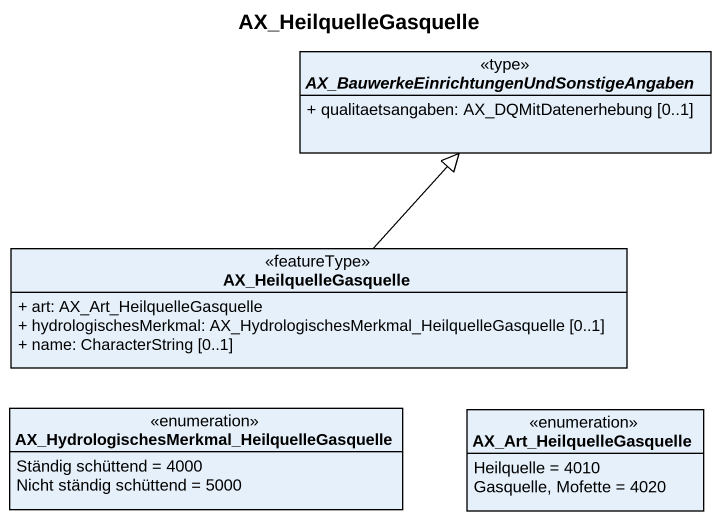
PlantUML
@startuml
title AX_HeilquelleGasquelle
hide circle
hide empty members
skinparam classAttributeIconSize 0
abstract class "AX_BauwerkeEinrichtungenUndSonstigeAngaben" as AX_BauwerkeEinrichtungenUndS <<type>> {
  + qualitaetsangaben: AX_DQMitDatenerhebung [0..1]
}
class AX_HeilquelleGasquelle <<featureType>> {
  + art: AX_Art_HeilquelleGasquelle
  + hydrologischesMerkmal: AX_HydrologischesMerkmal_HeilquelleGasquelle [0..1]
  + name: CharacterString [0..1]
}
enum "AX_HydrologischesMerkmal_HeilquelleGasquelle" as AX_HydrologischesMerkmal {
  Ständig schüttend = 4000
  Nicht ständig schüttend = 5000
}
enum AX_Art_HeilquelleGasquelle {
  Heilquelle = 4010
  Gasquelle, Mofette = 4020
}
AX_HeilquelleGasquelle -up-|> AX_BauwerkeEinrichtungenUndS
@enduml
